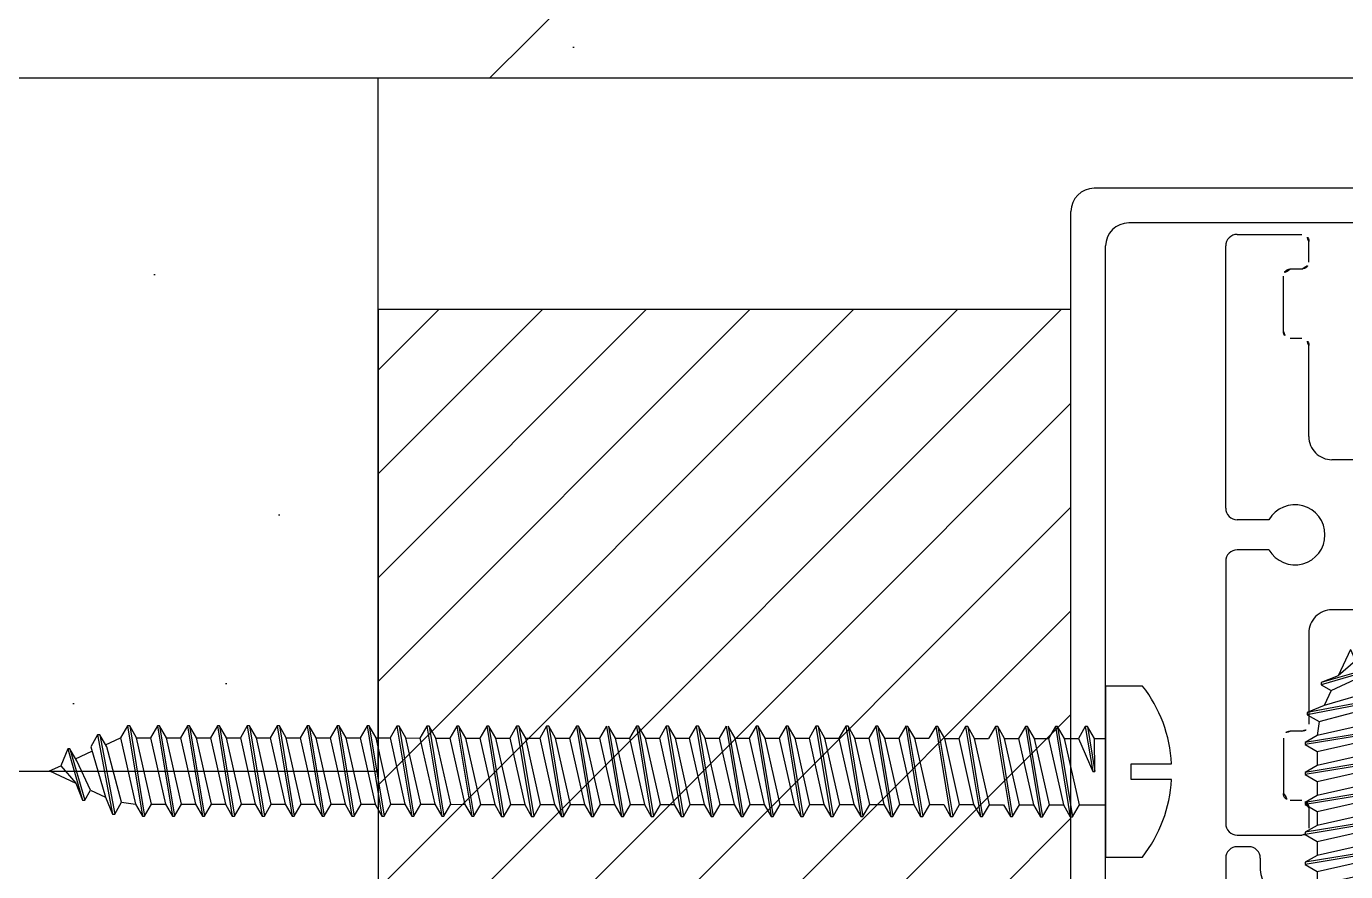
# Model space of a CAD drawing. Extents: x 343299501 to 344531018, y 671200678 to 672446893.
# Drawn here: x 344117673 to 344117730.1, y 672005653.9 to 672005690.5 of the extents above; entities that cross this region are included whole.
import ezdxf

# ---------------------------------------------------------------- set-up
doc = ezdxf.new("R2010")
doc.units = 0
doc.header["$LTSCALE"] = 10
doc.header["$MEASUREMENT"] = 0
doc.linetypes.add('ACAD_ISO04W100', pattern=[30, 24, -3, 0, -3])
doc.layers.add('con', color=2, linetype='Continuous')
doc.layers.add('灯具', color=7, linetype='Continuous')
doc.layers.add('电缆', color=7, linetype='Continuous', lineweight=25)

# ---------------------------------------------------------------- blocks, each defined once
blk = doc.blocks.new('ls')
for p, q in [((0, 9.003150000004098), (-0.3958256643963978, 8.153610100183869)), ((0, 9.003150000004098), (0.1699500524555333, 8.638395100191701)), ((0.1699500524555333, 8.638395100191701), (-0.3958256643963978, 8.153610100183869)), ((0.7182703848229721, 8.414482499996666), (0.1699500524555333, 8.638395100191701)), ((0.7182703848229721, 8.414482499996666), (-0.9441459967638366, 7.929697499988833)), ((0.7182703848229721, 8.345227499987232), (-0.9441459967638366, 7.860442500008503)), ((-0.3958256643963978, 8.153610100183869), (-0.9441459967638366, 7.929697499988833)), ((-0.6196988317533396, 7.673122841952136), (0.3304423848167062, 8.121314899792196)), ((0.3304423848167062, 8.121314899792196), (0.7182703848229721, 8.345227499987232)), ((0.3938232198124751, 8.157907841959968), (0.639681838976685, 7.630234359705355)), ((0.7182703848229721, 8.345227499987232), (0.7182703848229721, 8.414482499996666)), ((-0.9441459967638366, 7.929697499988833), (-0.9441459967638366, 7.860442500008503)), ((-0.9441459967638366, 7.860442500008503), (-0.6196988317533396, 7.673122841952136)), ((1.170021608588286, 7.444912500010105), (-1.39589722052915, 6.960127500002272)), ((1.170021608588286, 7.375657500000671), (-1.39589722052915, 6.890872499992838)), ((-0.6196988317533396, 7.673122841952136), (-0.8475768881617114, 7.184040100197308)), ((0.7821936085820198, 7.66882510020514), (-0.8475768881617114, 7.184040100197308)), ((1.170021608588286, 7.444912500010105), (0.7821936085820198, 7.66882510020514)), ((0.7821936085820198, 7.151744899805635), (1.170021608588286, 7.375657500000671)), ((1.170021608588286, 7.375657500000671), (1.170021608588286, 7.444912500010105)), ((-0.8475768881617114, 7.184040100197308), (-1.39589722052915, 6.960127500002272)), ((-1.39589722052915, 6.960127500002272), (-1.39589722052915, 6.890872499992838)), ((-1.39589722052915, 6.890872499992838), (-1.008069220522884, 6.666959899797803)), ((-1.008069220522884, 6.666959899797803), (0.7821936085820198, 7.151744899805635)), ((0.8455744435777888, 7.188337841944303), (1.073452499986161, 6.699255100189475)), ((1.461280499992426, 6.47534249999444), (-1.461280500050634, 5.990557500015711)), ((1.073452499986161, 6.699255100189475), (-1.073452500044368, 6.214470100210747)), ((-1.008069220522884, 6.666959899797803), (-1.073452500044368, 6.214470100210747)), ((1.461280499992426, 6.47534249999444), (1.073452499986161, 6.699255100189475)), ((1.461280499992426, 6.40608750001411), (1.461280499992426, 6.47534249999444)), ((1.461280499992426, 6.40608750001411), (-1.461280500050634, 5.921302500006277)), ((-1.073452500044368, 6.214470100210747), (-1.461280500050634, 5.990557500015711)), ((-1.461280500050634, 5.990557500015711), (-1.461280500050634, 5.921302500006277)), ((-1.073452500044368, 5.697389899811242), (1.073452499986161, 6.18217489978997)), ((1.073452499986161, 6.18217489978997), (1.461280499992426, 6.40608750001411)), ((1.073452499986161, 6.18217489978997), (1.073452499986161, 5.729685100202914)), ((-1.461280500050634, 5.921302500006277), (-1.073452500044368, 5.697389899811242)), ((1.073452499986161, 5.729685100202914), (-1.073452500044368, 5.244900100195082)), ((-1.073452500044368, 5.697389899811242), (-1.073452500044368, 5.244900100195082)), ((1.461280499992426, 5.505772500007879), (1.073452499986161, 5.729685100202914)), ((1.461280499992426, 5.505772500007879), (-1.461280500050634, 5.020987500000047)), ((1.461280499992426, 5.436517499998445), (-1.461280500050634, 4.951732499990612)), ((-1.073452500044368, 5.244900100195082), (-1.461280500050634, 5.020987500000047)), ((-1.073452500044368, 4.727819899795577), (1.073452499986161, 5.212604899803409)), ((1.073452499986161, 5.212604899803409), (1.461280499992426, 5.436517499998445)), ((1.073452499986161, 5.212604899803409), (1.073452499986161, 4.760115100216353)), ((1.461280499992426, 5.436517499998445), (1.461280499992426, 5.505772500007879)), ((-1.461280500050634, 5.020987500000047), (-1.461280500050634, 4.951732499990612)), ((-1.461280500050634, 4.951732499990612), (-1.073452500044368, 4.727819899795577)), ((1.073452499986161, 4.760115100216353), (-1.073452500044368, 4.275330100208521)), ((-1.073452500044368, 4.727819899795577), (-1.073452500044368, 4.275330100208521)), ((1.461280499992426, 4.536202499992214), (1.073452499986161, 4.760115100216353)), ((1.461280499992426, 4.536202499992214), (-1.461280500050634, 4.051417500013486)), ((1.461280499992426, 4.466947500011884), (-1.461280500050634, 3.982162500004051)), ((-1.073452500044368, 4.275330100208521), (-1.461280500050634, 4.051417500013486)), ((1.073452499986161, 4.243034899816848), (1.461280499992426, 4.466947500011884)), ((1.461280499992426, 4.466947500011884), (1.461280499992426, 4.536202499992214)), ((-1.461280500050634, 4.051417500013486), (-1.461280500050634, 3.982162500004051)), ((-1.461280500050634, 3.982162500004051), (-1.073452500044368, 3.758249899809016)), ((-1.073452500044368, 3.758249899809016), (1.073452499986161, 4.243034899816848)), ((1.073452499986161, 4.243034899816848), (1.073452499986161, 3.790545100200688)), ((1.461280499992426, 3.566632500005653), (-1.461280500050634, 3.081847499997821)), ((1.461280499992426, 3.497377499996219), (-1.461280500050634, 3.01259250001749)), ((1.073452499986161, 3.790545100200688), (-1.073452500044368, 3.305760100192856)), ((-1.073452500044368, 3.758249899809016), (-1.073452500044368, 3.305760100192856)), ((1.461280499992426, 3.566632500005653), (1.073452499986161, 3.790545100200688)), ((1.073452499986161, 3.273464899801183), (1.461280499992426, 3.497377499996219)), ((1.461280499992426, 3.497377499996219), (1.461280499992426, 3.566632500005653)), ((-1.073452500044368, 3.305760100192856), (-1.461280500050634, 3.081847499997821)), ((-1.461280500050634, 3.081847499997821), (-1.461280500050634, 3.01259250001749)), ((-1.461280500050634, 3.01259250001749), (-1.073452500044368, 2.788679899822455)), ((-1.073452500044368, 2.788679899822455), (1.073452499986161, 3.273464899801183)), ((1.073452499986161, 3.273464899801183), (1.073452499986161, 2.820975100214127)), ((1.461280499992426, 2.597062500019092), (-1.461280500050634, 2.11227750001126)), ((1.073452499986161, 2.820975100214127), (-1.073452500044368, 2.336190100206295)), ((-1.073452500044368, 2.788679899822455), (-1.073452500044368, 2.336190100206295)), ((1.461280499992426, 2.597062500019092), (1.073452499986161, 2.820975100214127)), ((1.461280499992426, 2.527807500009658), (1.461280499992426, 2.597062500019092)), ((1.461280499992426, 2.527807500009658), (-1.461280500050634, 2.043022500001825)), ((-1.073452500044368, 2.336190100206295), (-1.461280500050634, 2.11227750001126)), ((-1.073452500044368, 1.81910989980679), (1.073452499986161, 2.303894899814622)), ((1.073452499986161, 2.303894899814622), (1.461280499992426, 2.527807500009658)), ((1.073452499986161, 2.303894899814622), (1.073452499986161, 1.851405100198463)), ((-1.461280500050634, 2.11227750001126), (-1.461280500050634, 2.043022500001825)), ((-1.461280500050634, 2.043022500001825), (-1.073452500044368, 1.81910989980679)), ((1.073452499986161, 1.851405100198463), (-1.073452500044368, 1.366620100219734)), ((-1.073452500044368, 1.81910989980679), (-1.073452500044368, 1.366620100219734)), ((1.461280499992426, 1.627492500003427), (1.073452499986161, 1.851405100198463)), ((1.461280499992426, 1.627492500003427), (-1.461280500050634, 1.142707500024699)), ((1.461280499992426, 1.558237500023097), (-1.461280500050634, 1.073452500015264)), ((-1.073452500044368, 1.366620100219734), (-1.461280500050634, 1.142707500024699)), ((-1.073452500044368, 0.849539899820229), (1.073452499986161, 1.334324899798958)), ((1.073452499986161, 1.334324899798958), (1.461280499992426, 1.558237500023097)), ((1.073452499986161, 1.334324899798958), (1.073452499986161, 0.8818351002119016)), ((1.461280499992426, 1.558237500023097), (1.461280499992426, 1.627492500003427)), ((-1.461280500050634, 1.142707500024699), (-1.461280500050634, 1.073452500015264)), ((-1.461280500050634, 1.073452500015264), (-1.073452500044368, 0.849539899820229)), ((1.073452499986161, 0.8818351002119016), (0, 0.4155299999983981)), ((1.461280499992426, 0.6579225000168663), (1.073452499986161, 0.8818351002119016)), ((-1.073452500044368, 0.849539899820229), (-1.073452500044368, 0)), ((1.461280499992426, 0.6579225000168663), (0, 0.4155299999983981)), ((1.461280499992426, 0.588667500007432), (0, 0.3462750000180677)), ((1.073452499986161, 0.3647548998123966), (1.461280499992426, 0.588667500007432)), ((1.461280499992426, 0.588667500007432), (1.461280499992426, 0.6579225000168663)), ((-2.770200000028126, 0), (-2.770200000028126, -1.193592876457842)), ((2.770199999969918, 0), (-2.770200000028126, 0)), ((-0.0006340269464999437, 0.4154248296690639), (-0.0006340269464999437, 0.3461698296596296)), ((0, 0.3462750000180677), (1.073452499986161, 0.3647548998123966)), ((1.073452499986161, 0.3647548998123966), (1.073452499986161, 0)), ((2.770199999969918, -1.193592876457842), (2.770199999969918, 0)), ((-0.2562435000436381, -0.8310599999967963), (0.2562434999854304, -0.8310599999967963)), ((-0.2562435000436381, -2.139605998323532), (-0.2562435000436381, -0.8310599999967963)), ((0.2562434999854304, -0.8310599999967963), (0.2562434999854304, -2.139605998323532))]:
    blk.add_line(p, q)
for radius, start, end in [(4.501574999992613, 232.0201275555406, 266.7367840497923), (4.501574999992616, 273.2632159502077, 307.9798724444593)]:
    blk.add_arc((0, 2.354670000000624), radius, start, end)
blk = doc.blocks.new('线条灯')
at = {"layer": '灯具', "color": 3, "linetype": 'Continuous', "lineweight": -3, "ltscale": 20}
for p, q in [((16.65000003638852, 49.49999999403371), (1.000000025655027, 49.49999999979627)), ((0, 0), (2.529122866690159e-08, 48.50000000032014)), ((16.65000003566092, 47.99999998757266), (2.500000024956535, 47.9999999938882)), ((1.500000000771252, 1.500000001688022), (1.500000024505425, 46.99999999441206))]:
    blk.add_line(p, q, dxfattribs=at)
at = {"layer": '灯具', "linetype": 'Continuous', "lineweight": -3, "ltscale": 20}
for p, q in [((7.200000030657975, 47.49999995189137), (10.0000000307482, 47.4999999620195)), ((6.700000072931289, 35.64998329611262), (6.700000032258686, 46.9999999498832)), ((10.30000003548048, 46.29999996072729), (10.30000003182795, 47.1999999632244)), ((10.00000003627792, 45.99999995951657), (9.49996787897544, 45.9999999582069)), ((9.200000042896136, 43.29999996323022), (9.20000003495079, 45.69999995900434)), ((10.00000005100446, 42.99999996338738), (9.500000043626642, 42.99999996417318)), ((10.30000005070178, 38.74991699770908), (10.30000005174952, 42.69999996435945)), ((12.90000004922331, 37.75000001143781), (11.30000005297188, 37.7500000022701)), ((8.574167048747768, 35.14999999347492), (7.200000074677519, 35.14999998791609)), ((8.574167051381664, 33.85000000105356), (7.200000077296863, 33.85000000105356)), ((6.70000007757335, 33.35001669081976), (6.700000082855695, 22.00000003704918)), ((12.90000006236369, 31.25000000058208), (11.30000006612681, 31.25000000328873)), ((10.30000006790215, 30.25008300380432), (10.30000008492789, 26.30000003712485)), ((10.00000008540519, 26.00000003687455), (9.50000007802737, 26.00000003410969)), ((9.200000078519224, 25.70000003383029), (9.200000080280006, 23.30000003805617)), ((10.00000008281495, 23.00000004074536), (9.499967925527017, 23.00000004007597)), ((10.30000008323987, 22.700000040757), (10.30000008323987, 21.8000000382599)), ((7.2000000832777, 21.50000003704918), (10.00000008336792, 21.50000003827154))]:
    blk.add_line(p, q, dxfattribs=at)
at = {"layer": '灯具', "color": 4, "linetype": 'Continuous', "lineweight": -3, "ltscale": 20}
for p, q in [((7.700000086173532, 21.00000002514571), (7.200000086173532, 21.00000002695015)), ((6.70000008433999, 20.50000002695015), (6.70000008433999, 18.50000000820728)), ((8.20000008433999, 20.50000002514571), (8.20000008433999, 20.00000000794535))]:
    blk.add_line(p, q, dxfattribs=at)
at = {"layer": '灯具', "color": 3, "linetype": 'Continuous', "lineweight": -3, "ltscale": 20}
for centre, start in [((1.000000025291229, 48.49999999979627), 89.99999997915592), ((2.500000024505425, 46.9999999938882), 89.99999997415334)]:
    blk.add_arc(centre, 1, start, 179.9999999699845, dxfattribs=at)
at = {"layer": '灯具', "linetype": 'Continuous', "lineweight": -3, "ltscale": 20}
for centre, radius, start, end in [((7.200000032258686, 46.99999995189137), 0.4999999999999998, 90.00000018259415, 180.0000002001032), ((10.00000003183959, 47.19999996203114), 0.2999999999999999, 2.31786204744085e-07, 90.0000002067733), ((10.00000003547757, 46.29999995953403), 0.2999999999999999, 270.0000001525787, 2.31786204744085e-07), ((9.5000000349537, 45.69999995993567), 0.2999999999999999, 90.00000015257869, 180.0000001784254), ((9.500000042899046, 43.29999996416154), 0.2999999999999999, 180.0000001784254, 270.0000001400722), ((10.00000005174661, 42.69999996339902), 0.2999999999999999, 1.884305117703713e-07, 90.00000014007225), ((11.30000004725298, 38.7500000022701), 1, 180.0000002584666, 270.000000327669), ((7.20000007264025, 35.64999998791609), 0.4999999999999998, 180.0000001834279, 270.00000023262), ((9.700000076292781, 34.49999999805004), 1.299999999999999, 359.9999998999484, 150.0000002330847), ((9.700000076292781, 34.50000000101863), 1.299999999999999, 210.0000000001075, 3.318378039141937e-07), ((7.200000077296863, 33.35000000105356), 0.4999999999999998, 89.99999999916623, 180.0000000483583), ((11.30000006445334, 30.25000000328873), 1, 89.99999990411722, 179.999999971652), ((10.00000008492498, 26.30000003689202), 0.2999999999999999, 270.000000091714, 4.335569297371374e-08), ((9.500000078507583, 25.70000003409223), 0.2999999999999999, 90.00000009171394, 180.0000000516933), ((9.500000080282916, 23.30000003834721), 0.2999999999999999, 180.0000000516933, 270.0000000792075), ((10.00000008323696, 22.700000040757), 0.2999999999999999, 359.9999999983325, 90.00000007920752), ((7.200000082855695, 22.00000003704918), 0.4999999999999998, 180.000000031683, 270.000000049192), ((10.00000008323696, 21.8000000382599), 0.2999999999999999, 270.0000000250129, 359.9999999983325)]:
    blk.add_arc(centre, radius, start, end, dxfattribs=at)
at = {"layer": '灯具', "color": 4, "linetype": 'Continuous', "lineweight": -3, "ltscale": 20}
for centre, radius, start, end in [((7.20000008433999, 20.50000002695015), 0.5, 89.99999979072541, 180), ((7.70000008433999, 20.50000002514571), 0.5, 0, 89.99999979072541), ((9.20000008433999, 20.00000000794535), 1, 180, 269.9999999758209)]:
    blk.add_arc(centre, radius, start, end, dxfattribs=at)
at = {"layer": '电缆', "color": 0, "linetype": 'ACAD_ISO04W100', "lineweight": 50, "xscale": 1.336800000012713, "yscale": 1.336800000012713, "zscale": 1.336800000012713, "rotation": 359.9635796655531}
blk.add_blockref('ls', (12.09234970783291, 17.50000000646105), dxfattribs=at)
blk = doc.blocks.new('ld1')
for p, q in [((0.002353958690946456, 3.703202611866232), (-0.002353958690946456, -3.703202611866345)), ((1.597948593593173, 3.702188364402332), (0.002353958690946456, 3.703202611866232)), ((-42.35413815934589, 1.980362780314181), (-42.65379401703103, 1.462104682860058)), ((-42.26155809407283, 1.980303931346953), (-42.35413815934589, 1.980362780314181)), ((-42.35413815934589, 1.980362780314181), (-41.70856112871479, -1.926927918034494)), ((-41.96256134478244, 1.461665297461423), (-42.26155809407283, 1.980303931346953)), ((-42.26155809407283, 1.980303931346953), (-41.61598106340534, -1.926986767001722)), ((-41.05801724521007, 1.979538894772531), (-41.35767310289521, 1.461280797318409)), ((-40.96543717990062, 1.97948004580519), (-41.05801724521007, 1.979538894772531)), ((-41.05801724521007, 1.979538894772531), (-40.41244021453895, -1.927751803576257)), ((-40.66644043064662, 1.46084141191966), (-40.96543717990062, 1.97948004580519)), ((-40.96543717990062, 1.97948004580519), (-40.3198601492295, -1.927810652543485)), ((-39.76189633103422, 1.978715009230768), (-40.06155218875938, 1.460456911776646)), ((-39.66931626576479, 1.97865616026354), (-39.76189633103422, 1.978715009230768)), ((-39.76189633103422, 1.978715009230768), (-39.11631930040312, -1.92857568911802)), ((-39.37031951651079, 1.460017526377897), (-39.66931626576479, 1.97865616026354)), ((-39.66931626576479, 1.97865616026354), (-39.02373923509367, -1.928634538085248)), ((-38.4657754168984, 1.977891123689005), (-38.76543127458353, 1.459633026234883)), ((-38.37319535158895, 1.977832274721777), (-38.4657754168984, 1.977891123689005)), ((-38.4657754168984, 1.977891123689005), (-37.82019838623091, -1.929399574659783)), ((-38.07419860233495, 1.459193640836133), (-38.37319535158895, 1.977832274721777)), ((-38.37319535158895, 1.977832274721777), (-37.72761832095784, -1.929458423627011)), ((-37.16965450276257, 1.977067238147242), (-37.46931036044771, 1.45880914069312)), ((-37.07707443745312, 1.977008389180014), (-37.16965450276257, 1.977067238147242)), ((-37.16965450276257, 1.977067238147242), (-36.52407747209509, -1.930223460201432)), ((-36.77807768819912, 1.458369755294484), (-37.07707443745312, 1.977008389180014)), ((-37.07707443745312, 1.977008389180014), (-36.43149740678564, -1.930282309168774)), ((-35.87353358863038, 1.976243352605479), (-36.17318944631552, 1.457985255151357)), ((-35.78095352332093, 1.976184503638251), (-35.87353358863038, 1.976243352605479)), ((-35.87353358863038, 1.976243352605479), (-35.2279565579629, -1.931047345743309)), ((-35.48195677406693, 1.457545869752607), (-35.78095352332093, 1.976184503638251)), ((-35.78095352332093, 1.976184503638251), (-35.13537649268983, -1.931106194710537)), ((-34.57741267449455, 1.975419467063716), (-34.87706853217969, 1.457161369609594)), ((-34.4848326091851, 1.975360618096488), (-34.57741267449455, 1.975419467063716)), ((-34.57741267449455, 1.975419467063716), (-33.93183564382707, -1.931871231284958)), ((-34.1858358599311, 1.456721984210958), (-34.4848326091851, 1.975360618096488)), ((-34.4848326091851, 1.975360618096488), (-33.83925557851762, -1.9319300802523)), ((-33.28129176031871, 1.974595581521953), (-33.58094761804387, 1.456337484067831)), ((-33.18871169504928, 1.974536732554725), (-33.28129176031871, 1.974595581521953)), ((-33.28129176031871, 1.974595581521953), (-32.63571472968761, -1.932695116826835)), ((-32.88971494579528, 1.455898098669081), (-33.18871169504928, 1.974536732554725)), ((-33.18871169504928, 1.974536732554725), (-32.54313466437816, -1.932753965794063)), ((-31.98517084618288, 1.97377169598019), (-32.28482670386802, 1.455513598526068)), ((-31.89259078087343, 1.973712847012962), (-31.98517084618288, 1.97377169598019)), ((-31.98517084618288, 1.97377169598019), (-31.3395938155154, -1.933519002368598)), ((-31.59359403161943, 1.455074213127318), (-31.89259078087343, 1.973712847012962)), ((-31.89259078087343, 1.973712847012962), (-31.24701375024233, -1.933577851335826)), ((-30.68904993204706, 1.972947810438427), (-30.98870578973219, 1.454689712984305)), ((-30.59646986673761, 1.972888961471199), (-30.68904993204706, 1.972947810438427)), ((-30.68904993204706, 1.972947810438427), (-30.04347290137957, -1.934342887910248)), ((-30.29747311748361, 1.454250327585669), (-30.59646986673761, 1.972888961471199)), ((-30.59646986673761, 1.972888961471199), (-29.95089283607012, -1.934401736877589)), ((-29.39292901791487, 1.972123924896664), (-29.69258487560001, 1.453865827442542)), ((-29.30034895260542, 1.972065075929436), (-29.39292901791487, 1.972123924896664)), ((-29.39292901791487, 1.972123924896664), (-28.74735198724738, -1.935166773452124)), ((-29.00135220335142, 1.453426442043792), (-29.30034895260542, 1.972065075929436)), ((-29.30034895260542, 1.972065075929436), (-28.65477192197432, -1.935225622419352)), ((-28.09680810377904, 1.971300039354901), (-28.39646396146418, 1.453041941900779)), ((-28.00422803846959, 1.971241190387673), (-28.09680810377904, 1.971300039354901)), ((-28.09680810377904, 1.971300039354901), (-27.45123107311156, -1.935990658993774)), ((-27.70523128921559, 1.452602556502143), (-28.00422803846959, 1.971241190387673)), ((-28.00422803846959, 1.971241190387673), (-27.35865100780211, -1.936049507961116)), ((-26.80068718964685, 1.970476153813138), (-27.10034304733199, 1.452218056359015)), ((-26.7081071243374, 1.97041730484591), (-26.80068718964685, 1.970476153813138)), ((-26.80068718964685, 1.970476153813138), (-26.15511015897937, -1.93681454453565)), ((-26.4091103750834, 1.451778670960266), (-26.7081071243374, 1.97041730484591)), ((-26.7081071243374, 1.97041730484591), (-26.0625300937063, -1.936873393502879)), ((-25.50456627555468, 1.969652268271375), (-25.80422213323982, 1.451394170817252)), ((-25.41198621024523, 1.969593419304147), (-25.50456627555468, 1.969652268271375)), ((-25.50456627555468, 1.969652268271375), (-24.8589892448872, -1.937638430077413)), ((-25.11298946099123, 1.450954785418503), (-25.41198621024523, 1.969593419304147)), ((-25.41198621024523, 1.969593419304147), (-24.76640917961413, -1.937697279044642)), ((-24.20844536141885, 1.968828382729612), (-24.50810121910399, 1.450570285275489)), ((-24.1158652961094, 1.968769533762384), (-24.20844536141885, 1.968828382729612)), ((-24.20844536141885, 1.968828382729612), (-23.56286833075137, -1.938462315619063)), ((-23.8168685468554, 1.450130899876854), (-24.1158652961094, 1.968769533762384)), ((-24.1158652961094, 1.968769533762384), (-23.47028826544192, -1.938521164586405)), ((-22.91232444728666, 1.968004497187849), (-23.2119803049718, 1.449746399733726)), ((-22.81974438197722, 1.967945648220621), (-22.91232444728666, 1.968004497187849)), ((-22.91232444728666, 1.968004497187849), (-22.26674741661918, -1.93928620116094)), ((-22.52074763272321, 1.449307014334977), (-22.81974438197722, 1.967945648220621)), ((-22.81974438197722, 1.967945648220621), (-22.17416735134611, -1.939345050128168)), ((-21.61620353319449, 1.967180611646086), (-21.91585939087963, 1.448922514191963)), ((-21.61620353319449, 1.967180611646086), (-20.97062650252701, -1.940110086702703)), ((-21.22462671863104, 1.448483128793214), (-21.52362346788505, 1.967121762678858)), ((-21.52362346788505, 1.967121762678858), (-20.87804643725394, -1.940168935669931)), ((-20.32008261910232, 1.966356726104323), (-20.61973847678746, 1.4480986286502)), ((-20.22750255379287, 1.966297877137094), (-20.32008261910232, 1.966356726104323)), ((-20.32008261910232, 1.966356726104323), (-19.67450558843484, -1.940933972244466)), ((-19.92850580453887, 1.447659243251451), (-20.22750255379287, 1.966297877137094)), ((-20.22750255379287, 1.966297877137094), (-19.58192552316177, -1.940992821211694)), ((-19.0239617049665, 1.96553284056256), (-19.32361756265163, 1.447274743108437)), ((-18.93138163965705, 1.965473991595331), (-19.0239617049665, 1.96553284056256)), ((-19.0239617049665, 1.96553284056256), (-18.37838467429901, -1.941757857786115)), ((-18.63238489040305, 1.446835357709801), (-18.93138163965705, 1.965473991595331)), ((-18.93138163965705, 1.965473991595331), (-18.28580460898957, -1.941816706753457)), ((-17.72784079083431, 1.964708955020797), (-18.02749664851945, 1.446450857566674)), ((-17.63526072552486, 1.964650106053568), (-17.72784079083431, 1.964708955020797)), ((-17.72784079083431, 1.964708955020797), (-17.08226376016682, -1.942581743327992)), ((-17.33626397627086, 1.446011472167925), (-17.63526072552486, 1.964650106053568)), ((-17.63526072552486, 1.964650106053568), (-16.98968369489376, -1.94264059229522)), ((-16.43171987674214, 1.963885069479034), (-16.73137573442727, 1.445626972024911)), ((-16.43171987674214, 1.963885069479034), (-15.78614284607465, -1.943405628869755)), ((-16.04014306217869, 1.445187586626162), (-16.33913981143269, 1.963826220511805)), ((-16.33913981143269, 1.963826220511805), (-15.69356278080159, -1.943464477836983)), ((-15.13559896264996, 1.96306118393727), (-15.4352548203351, 1.444803086483148)), ((-15.04301889734052, 1.963002334970042), (-15.13559896264996, 1.96306118393727)), ((-15.13559896264996, 1.96306118393727), (-14.49002193198248, -1.944229514411518)), ((-14.74402214808651, 1.444363701084399), (-15.04301889734052, 1.963002334970042)), ((-15.04301889734052, 1.963002334970042), (-14.39744186670941, -1.944288363378746)), ((-13.83947804851414, 1.962237298395507), (-14.13913390619928, 1.443979200941385)), ((-13.74689798320469, 1.962178449428279), (-13.83947804851414, 1.962237298395507)), ((-13.83947804851414, 1.962237298395507), (-13.19390101784666, -1.945053399953167)), ((-13.44790123395069, 1.443539815542749), (-13.74689798320469, 1.962178449428279)), ((-13.74689798320469, 1.962178449428279), (-13.10132095253721, -1.945112248920509)), ((-12.54335713438195, 1.961413412853744), (-12.84301299206709, 1.443155315399622)), ((-12.4507770690725, 1.961354563886516), (-12.54335713438195, 1.961413412853744)), ((-12.54335713438195, 1.961413412853744), (-11.89778010371447, -1.945877285495044)), ((-12.1517803198185, 1.442715930000873), (-12.4507770690725, 1.961354563886516)), ((-12.4507770690725, 1.961354563886516), (-11.8052000384414, -1.945936134462272)), ((-11.24723622024612, 1.960589527311981), (-11.54689207793126, 1.442331429857859)), ((-11.15465615493667, 1.960530678344753), (-11.24723622024612, 1.960589527311981)), ((-11.24723622024612, 1.960589527311981), (-10.60165918957864, -1.946701171036693)), ((-10.85565940568267, 1.441892044459223), (-11.15465615493667, 1.960530678344753)), ((-11.15465615493667, 1.960530678344753), (-10.50907912426919, -1.946760020004035)), ((-9.951115306113934, 1.959765641770218), (-10.25077116379907, 1.441507544316096)), ((-9.858535240804486, 1.95970679280299), (-9.951115306113934, 1.959765641770218)), ((-9.951115306113934, 1.959765641770218), (-9.305538275446452, -1.94752505657857)), ((-9.559538491550484, 1.441068158917346), (-9.858535240804486, 1.95970679280299)), ((-9.858535240804486, 1.95970679280299), (-9.212958210173383, -1.947583905545798)), ((-8.654994391978107, 1.958941756228455), (-8.954650249663246, 1.440683658774333)), ((-8.562414326668659, 1.958882907261227), (-8.654994391978107, 1.958941756228455)), ((-8.654994391978107, 1.958941756228455), (-8.009417361310625, -1.948348942120219)), ((-8.263417577414657, 1.440244273375697), (-8.562414326668659, 1.958882907261227)), ((-8.562414326668659, 1.958882907261227), (-7.916837296001177, -1.948407791087561)), ((-7.358873477845918, 1.958117870686692), (-7.658529335531057, 1.43985977323257)), ((-7.26629341253647, 1.958059021719464), (-7.358873477845918, 1.958117870686692)), ((-7.358873477845918, 1.958117870686692), (-6.713296447178436, -1.949172827662096)), ((-6.967296663282468, 1.43942038783382), (-7.26629341253647, 1.958059021719464)), ((-7.26629341253647, 1.958059021719464), (-6.620716381905368, -1.949231676629324)), ((-6.062752563710092, 1.957293985144929), (-6.36240842139523, 1.439035887690807)), ((-5.970172498400643, 1.957235136177701), (-6.062752563710092, 1.957293985144929)), ((-6.062752563710092, 1.957293985144929), (-5.417175533042609, -1.949996713203745)), ((-5.671175749146641, 1.438596502292171), (-5.970172498400643, 1.957235136177701)), ((-5.970172498400643, 1.957235136177701), (-5.324595467733161, -1.950055562171087)), ((-4.766631649577903, 1.956470099603166), (-5.066287507263041, 1.438212002149044)), ((-4.674051584268454, 1.956411250635938), (-4.766631649577903, 1.956470099603166)), ((-4.766631649577903, 1.956470099603166), (-4.121054618910421, -1.950820598745622)), ((-4.375054835014453, 1.437772616750294), (-4.674051584268454, 1.956411250635938)), ((-4.674051584268454, 1.956411250635938), (-4.028474553637352, -1.95087944771285)), ((-3.470510735442076, 1.955646214061403), (-3.770166593127215, 1.437388116607281)), ((-3.377930670132628, 1.955587365094175), (-3.470510735442076, 1.955646214061403)), ((-3.470510735442076, 1.955646214061403), (-2.824933704774594, -1.951644484287272)), ((-3.078933920878626, 1.436948731208645), (-3.377930670132628, 1.955587365094175)), ((-3.377930670132628, 1.955587365094175), (-2.732353639465146, -1.951703333254613)), ((-2.174389821266232, 1.95482232851964), (-2.474045678955008, 1.436564231065518)), ((-2.081809755996801, 1.954763479552412), (-2.174389821266232, 1.95482232851964)), ((-2.174389821266232, 1.95482232851964), (-1.528812790638767, -1.952468369829035)), ((-1.782813006706419, 1.436124845666882), (-2.081809755996801, 1.954763479552412)), ((-2.081809755996801, 1.954763479552412), (-1.436232725329319, -1.952527218796263)), ((-0.8782689071304048, 1.953998442977991), (-1.177924764819181, 1.435740345523868)), ((-0.7856888418209564, 1.953939594010649), (-0.8782689071304048, 1.953998442977991)), ((-0.8782689071304048, 1.953998442977991), (-0.5554803917766549, 0.0003530938424773922)), ((-0.4866920925705926, 1.435300960125119), (-0.7856888418209564, 1.953939594010649)), ((-0.7856888418209564, 1.953939594010649), (-0.4629003265072242, 0.0002942448752492055)), ((-43.65050656878884, 1.591831858485534), (-43.95016242647762, 1.073573761031412)), ((-43.55792650347939, 1.591773009518306), (-43.65050656878884, 1.591831858485534)), ((-43.65050656878884, 1.591831858485534), (-43.00462648385292, -1.838699682086144)), ((-43.25892975422539, 1.073134375632776), (-43.55792650347939, 1.591773009518306)), ((-43.55792650347939, 1.591773009518306), (-42.91204641854347, -1.838758531053372)), ((-43.30779333196188, 1.15789295334298), (-42.65379401703103, 1.462104682860058)), ((-42.65379401703103, 1.462104682860058), (-42.00755787796879, -1.408289284148964)), ((-41.3163252057202, -1.4087286695476), (-41.96256134478244, 1.461665297461423)), ((-41.96256134478244, 1.461665297461423), (-41.35767310289521, 1.461280797318409)), ((-41.35767310289521, 1.461280797318409), (-40.71143696379295, -1.409113169690727)), ((-40.02020429154436, -1.409552555089363), (-40.66644043064662, 1.46084141191966)), ((-40.66644043064662, 1.46084141191966), (-40.06155218875938, 1.460456911776646)), ((-40.06155218875938, 1.460456911776646), (-39.41531604965712, -1.409937055232376)), ((-38.72408337740853, -1.410376440631126), (-39.37031951651079, 1.460017526377897)), ((-39.37031951651079, 1.460017526377897), (-38.76543127458353, 1.459633026234883)), ((-38.76543127458353, 1.459633026234883), (-38.11919513548128, -1.410760940774139)), ((-37.42796246327271, -1.411200326172889), (-38.07419860233495, 1.459193640836133)), ((-38.07419860233495, 1.459193640836133), (-37.46931036044771, 1.45880914069312)), ((-37.46931036044771, 1.45880914069312), (-36.82307422134545, -1.411584826315902)), ((-36.13184154909686, -1.412024211714652), (-36.77807768819912, 1.458369755294484)), ((-36.77807768819912, 1.458369755294484), (-36.1731894462755, 1.457985255151357)), ((-34.83572063500469, -1.412848097256415), (-35.48195677406693, 1.457545869752607)), ((-35.48195677406693, 1.457545869752607), (-34.87706853217969, 1.457161369609594)), ((-34.87706853217969, 1.457161369609594), (-34.23083239307743, -1.413232597399428)), ((-33.53959972082885, -1.413671982798178), (-34.1858358599311, 1.456721984210958)), ((-34.1858358599311, 1.456721984210844), (-33.58094761804387, 1.456337484067831)), ((-33.58094761804387, 1.456337484067831), (-32.93471147894161, -1.414056482941191)), ((-32.24347880669302, -1.414495868339941), (-32.88971494579528, 1.455898098669081)), ((-32.88971494579528, 1.455898098669081), (-32.28482670386802, 1.455513598526068)), ((-32.28482670386802, 1.455513598526068), (-31.63859056476576, -1.414880368482955)), ((-30.94735789255719, -1.415319753881704), (-31.59359403161943, 1.455074213127318)), ((-31.59359403161943, 1.455074213127318), (-30.98870578973219, 1.454689712984305)), ((-30.98870578973219, 1.454689712984305), (-30.34246965062994, -1.415704254024718)), ((-29.65123697838135, -1.416143639423467), (-30.29747311748361, 1.454250327585669)), ((-30.29747311748361, 1.454250327585669), (-29.69258487555999, 1.453865827442542)), ((-28.35511606428918, -1.41696752496523), (-29.00135220335142, 1.453426442043792)), ((-29.00135220335142, 1.453426442043792), (-28.39646396146418, 1.453041941900779)), ((-28.39646396146418, 1.453041941900779), (-27.75022782236192, -1.417352025108244)), ((-27.05899515011333, -1.417791410506993), (-27.70523128921559, 1.452602556502143)), ((-27.70523128921559, 1.452602556502143), (-27.10034304729197, 1.452218056359015)), ((-25.76287423602116, -1.418615296048756), (-26.4091103750834, 1.451778670960266)), ((-26.40911037512342, 1.45177867096038), (-25.8042221331998, 1.451394170817252)), ((-24.46675332192899, -1.419439181590519), (-25.11298946099123, 1.450954785418503)), ((-25.11298946099123, 1.450954785418503), (-24.50810121910399, 1.450570285275489)), ((-24.50810121910399, 1.450570285275489), (-23.86186508000173, -1.419823681733533)), ((-23.17063240775315, -1.420263067132282), (-23.8168685468554, 1.450130899876854)), ((-23.8168685468554, 1.450130899876854), (-23.21198030493179, 1.449746399733726)), ((-21.87451149366098, -1.421086952674045), (-22.52074763272321, 1.449307014334977)), ((-22.52074763276323, 1.449307014335091), (-21.91585939083961, 1.448922514191963)), ((-20.5783905795688, -1.421910838215808), (-21.22462671863104, 1.448483128793214)), ((-21.22462671867106, 1.448483128793328), (-20.61973847674744, 1.4480986286502)), ((-19.28226966547663, -1.422734723757571), (-19.92850580453887, 1.447659243251451)), ((-19.92850580453887, 1.447659243251451), (-19.32361756265163, 1.447274743108437)), ((-19.32361756265163, 1.447274743108437), (-18.67738142354938, -1.423119223900585)), ((-17.98614875130079, -1.423558609299334), (-18.63238489040305, 1.446835357709801)), ((-18.63238489040305, 1.446835357709801), (-18.02749664847943, 1.446450857566674)), ((-16.69002783720862, -1.424382494841097), (-17.33626397627086, 1.446011472167925)), ((-17.33626397631087, 1.446011472168038), (-16.73137573438726, 1.445626972024911)), ((-15.39390692311645, -1.425206380382861), (-16.04014306217869, 1.445187586626162)), ((-16.0401430622187, 1.445187586626275), (-15.43525482029509, 1.444803086483148)), ((-14.09778600902428, -1.426030265924624), (-14.74402214808651, 1.444363701084399)), ((-14.74402214808651, 1.444363701084399), (-14.13913390619928, 1.443979200941385)), ((-14.13913390619928, 1.443979200941385), (-13.49289776709702, -1.426414766067637)), ((-12.80166509484843, -1.426854151466387), (-13.44790123395069, 1.443539815542749)), ((-13.44790123395069, 1.443539815542749), (-12.84301299202707, 1.443155315399622)), ((-12.1517803198185, 1.442715930000873), (-11.54689207793126, 1.442331429857859)), ((-11.50554418075626, -1.42767803700815), (-12.1517803198185, 1.442715930000873)), ((-11.54689207793126, 1.442331429857859), (-10.900655938829, -1.428062537151163)), ((-10.20942326658042, -1.428501922549913), (-10.85565940568267, 1.441892044459223)), ((-10.85565940568267, 1.441892044459223), (-10.25077116375905, 1.441507544316096)), ((-8.913302352488245, -1.429325808091676), (-9.559538491550484, 1.441068158917346)), ((-9.559538491550484, 1.441068158917346), (-8.954650249663246, 1.440683658774333)), ((-8.954650249663246, 1.440683658774333), (-8.308414110560989, -1.429710308234689)), ((-8.263417577414657, 1.440244273375697), (-7.658529335491039, 1.43985977323257)), ((-7.6171814383124, -1.430149693633439), (-8.263417577414657, 1.440244273375697)), ((-6.321060524220229, -1.430973579175202), (-6.967296663282468, 1.43942038783382)), ((-6.967296663282468, 1.43942038783382), (-6.36240842139523, 1.439035887690807)), ((-6.36240842139523, 1.439035887690807), (-5.716172282292973, -1.431358079318215)), ((-5.024939610044385, -1.431797464716965), (-5.671175749146641, 1.438596502292171)), ((-5.671175749146641, 1.438596502292171), (-5.066287507223024, 1.438212002149044)), ((-3.728818695952214, -1.432621350258728), (-4.375054835014453, 1.437772616750294)), ((-4.375054835014453, 1.437772616750294), (-3.770166593127215, 1.437388116607281)), ((-3.770166593127215, 1.437388116607281), (-3.123930454024958, -1.433005850401742)), ((-2.432697781776369, -1.433445235800491), (-3.078933920878626, 1.436948731208645)), ((-3.078933920878626, 1.436948731208645), (-2.474045678955008, 1.436564231065518)), ((-2.474045678955008, 1.436564231065518), (-1.827809539892769, -1.433829735943505)), ((-1.136576867640542, -1.43426912134214), (-1.782813006706419, 1.436124845666882)), ((-1.782813006706419, 1.436124845666882), (-1.177924764819181, 1.435740345523868)), ((-1.177924764819181, 1.435740345523868), (-0.5554803917766549, 0.0003530938424773922)), ((-0.4629003265072242, 0.0002942448752492055), (-0.4866920925705926, 1.435300960125119)), ((-0.4866920925705926, 1.435300960125119), (0.0009121589937421959, 1.434991012119099)), ((-44.94701135546711, 0.9887548300997651), (-45.24680359042759, 0.25595062608852)), ((-44.85443129015766, 0.9886959811325369), (-44.94701135546711, 0.9887548300997651)), ((-44.94701135546711, 0.9887548300997651), (-44.30036352544266, -1.233974882616849)), ((-44.5554345409073, 0.4700573472468932), (-44.85443129015766, 0.9886959811325369)), ((-44.85443129015766, 0.9886959811325369), (-44.20778346017323, -1.234033731584077)), ((-44.60429811867652, 0.5548159249572109), (-43.89869543341047, 0.8830312736899941)), ((-43.95016242647762, 1.073573761031412), (-43.30348685583158, -1.105514941643378)), ((-42.61239056085469, -1.32050043359925), (-43.25892975422539, 1.073134375632776)), ((-45.73455225589714, 0.02907138986950031), (-45.24680359042759, 0.25595062608852)), ((-45.73455225589714, 0.02907138986950031), (-44.59922389742496, -0.5007901421741963)), ((-45.24680359042759, 0.25595062608852), (-44.59922389742496, -0.5007901421741963)), ((-43.95709889509089, -0.800472022630629), (-44.5554345409073, 0.4700573472468932)), ((1.110743042376271, -0.3432524292244352), (1.111178524733987, 0.3418400540099356)), ((1.111178524733987, 0.3418400540099356), (2.860442461907951, 0.3407281259090951)), ((-44.59922389742496, -0.5007901421741963), (-44.30036352544266, -1.233974882616849)), ((-0.5553403388694278, -0.0004945625761365591), (-0.4627602735599794, -0.0005534115433647457)), ((2.860006979550235, -0.3443643573252757), (1.110743042376271, -0.3432524292244352)), ((-44.20778346017323, -1.234033731584077), (-43.95709889509089, -0.800472022630629)), ((-43.95709889509089, -0.800472022630629), (-43.30348685583158, -1.105514941643378)), ((-43.30348685583158, -1.105514941643378), (-43.00462648385292, -1.838699682086144)), ((-44.30036352544266, -1.233974882616849), (-44.20778346017323, -1.234033731584077)), ((-42.91204641854347, -1.838758531053372), (-42.61239056085469, -1.32050043359925)), ((-42.61239056085469, -1.32050043359925), (-42.00755787796879, -1.408289284148964)), ((-42.00755787796879, -1.408289284148964), (-41.70856112871479, -1.926927918034494)), ((-41.61598106340534, -1.926986767001722), (-41.3163252057202, -1.4087286695476)), ((-41.3163252057202, -1.4087286695476), (-40.71143696379295, -1.409113169690727)), ((-40.71143696379295, -1.409113169690727), (-40.41244021453895, -1.927751803576257)), ((-40.3198601492295, -1.927810652543485), (-40.02020429154436, -1.409552555089363)), ((-40.02020429154436, -1.409552555089363), (-39.41531604965712, -1.409937055232376)), ((-39.41531604965712, -1.409937055232376), (-39.11631930040312, -1.92857568911802)), ((-39.02373923509367, -1.928634538085248), (-38.72408337740853, -1.410376440631126)), ((-38.72408337740853, -1.410376440631126), (-38.11919513548128, -1.410760940774139)), ((-38.11919513548128, -1.410760940774139), (-37.82019838623091, -1.929399574659783)), ((-37.72761832095784, -1.929458423627011), (-37.42796246327271, -1.411200326172889)), ((-37.42796246327271, -1.411200326172889), (-36.82307422134545, -1.411584826315902)), ((-36.82307422134545, -1.411584826315902), (-36.52407747209509, -1.930223460201432)), ((-36.43149740678564, -1.930282309168774), (-36.13184154909686, -1.412024211714652)), ((-36.13184154909686, -1.412024211714652), (-35.52695330721326, -1.412408711857665)), ((-35.52695330721326, -1.412408711857665), (-35.2279565579629, -1.931047345743309)), ((-35.13537649268983, -1.931106194710537), (-34.83572063500469, -1.412848097256415)), ((-34.83572063500469, -1.412848097256415), (-34.23083239307743, -1.413232597399428)), ((-34.23083239307743, -1.413232597399428), (-33.93183564382707, -1.931871231284958)), ((-33.83925557851762, -1.9319300802523), (-33.53959972082885, -1.413671982798178)), ((-33.53959972082885, -1.413671982798178), (-32.93471147894161, -1.414056482941191)), ((-32.93471147894161, -1.414056482941191), (-32.63571472968761, -1.932695116826835)), ((-32.54313466437816, -1.932753965794063), (-32.24347880669302, -1.414495868339941)), ((-32.24347880669302, -1.414495868339941), (-31.63859056476576, -1.414880368482955)), ((-31.63859056476576, -1.414880368482955), (-31.3395938155154, -1.933519002368598)), ((-31.24701375024233, -1.933577851335826), (-30.94735789255719, -1.415319753881704)), ((-30.94735789255719, -1.415319753881704), (-30.34246965062994, -1.415704254024718)), ((-30.34246965062994, -1.415704254024718), (-30.04347290137957, -1.934342887910248)), ((-29.95089283607012, -1.934401736877589), (-29.65123697838135, -1.416143639423467)), ((-29.65123697838135, -1.416143639423467), (-29.04634873649775, -1.416528139566481)), ((-29.04634873649775, -1.416528139566481), (-28.74735198724738, -1.935166773452124)), ((-28.65477192197432, -1.935225622419352), (-28.35511606428918, -1.41696752496523)), ((-28.35511606428918, -1.41696752496523), (-27.75022782236192, -1.417352025108244)), ((-27.75022782236192, -1.417352025108244), (-27.45123107311156, -1.935990658993774)), ((-27.35865100780211, -1.936049507961116), (-27.05899515011333, -1.417791410506993)), ((-27.05899515011333, -1.417791410506993), (-26.45410690822973, -1.418175910650007)), ((-26.45410690822973, -1.418175910650007), (-26.15511015897937, -1.93681454453565)), ((-26.0625300937063, -1.936873393502879), (-25.76287423602116, -1.418615296048756)), ((-25.76287423602116, -1.418615296048756), (-25.15798599413756, -1.41899979619177)), ((-25.15798599413756, -1.41899979619177), (-24.8589892448872, -1.937638430077413)), ((-24.76640917961413, -1.937697279044642), (-24.46675332192899, -1.419439181590519)), ((-24.46675332192899, -1.419439181590519), (-23.86186508000173, -1.419823681733533)), ((-23.86186508000173, -1.419823681733533), (-23.56286833075137, -1.938462315619063)), ((-23.47028826544192, -1.938521164586405), (-23.17063240775315, -1.420263067132282)), ((-23.17063240775315, -1.420263067132282), (-22.56574416586955, -1.420647567275296)), ((-22.56574416586955, -1.420647567275296), (-22.26674741661918, -1.93928620116094)), ((-22.17416735134611, -1.939345050128168), (-21.87451149366098, -1.421086952674045)), ((-21.87451149366098, -1.421086952674045), (-21.26962325177738, -1.421471452817059)), ((-21.26962325177738, -1.421471452817059), (-20.97062650252701, -1.940110086702703)), ((-20.87804643725394, -1.940168935669931), (-20.5783905795688, -1.421910838215808)), ((-20.5783905795688, -1.421910838215808), (-19.9735023376852, -1.422295338358822)), ((-19.9735023376852, -1.422295338358822), (-19.67450558843484, -1.940933972244466)), ((-19.58192552316177, -1.940992821211694), (-19.28226966547663, -1.422734723757571)), ((-19.28226966547663, -1.422734723757571), (-18.67738142354938, -1.423119223900585)), ((-18.67738142354938, -1.423119223900585), (-18.37838467429901, -1.941757857786115)), ((-18.28580460898957, -1.941816706753457), (-17.98614875130079, -1.423558609299334)), ((-17.98614875130079, -1.423558609299334), (-17.38126050941719, -1.423943109442348)), ((-17.38126050941719, -1.423943109442348), (-17.08226376016682, -1.942581743327992)), ((-16.98968369489376, -1.94264059229522), (-16.69002783720862, -1.424382494841097)), ((-16.69002783720862, -1.424382494841097), (-16.08513959532502, -1.424766994984111)), ((-16.08513959532502, -1.424766994984111), (-15.78614284607465, -1.943405628869755)), ((-15.69356278080159, -1.943464477836983), (-15.39390692311645, -1.425206380382861)), ((-15.39390692311645, -1.425206380382861), (-14.78901868123285, -1.425590880525874)), ((-14.78901868123285, -1.425590880525874), (-14.49002193198248, -1.944229514411518)), ((-14.39744186670941, -1.944288363378746), (-14.09778600902428, -1.426030265924624)), ((-14.09778600902428, -1.426030265924624), (-13.49289776709702, -1.426414766067637)), ((-13.49289776709702, -1.426414766067637), (-13.19390101784666, -1.945053399953167)), ((-13.10132095253721, -1.945112248920509), (-12.80166509484843, -1.426854151466387)), ((-12.80166509484843, -1.426854151466387), (-12.19677685296483, -1.4272386516094)), ((-12.19677685296483, -1.4272386516094), (-11.89778010371447, -1.945877285495044)), ((-11.8052000384414, -1.945936134462272), (-11.50554418075626, -1.42767803700815)), ((-11.50554418075626, -1.42767803700815), (-10.900655938829, -1.428062537151163)), ((-10.900655938829, -1.428062537151163), (-10.60165918957864, -1.946701171036693)), ((-10.50907912426919, -1.946760020004035), (-10.20942326658042, -1.428501922549913)), ((-10.20942326658042, -1.428501922549913), (-9.604535024696816, -1.428886422692926)), ((-9.604535024696816, -1.428886422692926), (-9.305538275446452, -1.94752505657857)), ((-9.212958210173383, -1.947583905545798), (-8.913302352488245, -1.429325808091676)), ((-8.913302352488245, -1.429325808091676), (-8.308414110560989, -1.429710308234689)), ((-8.308414110560989, -1.429710308234689), (-8.009417361310625, -1.948348942120219)), ((-7.916837296001177, -1.948407791087561), (-7.6171814383124, -1.430149693633439)), ((-7.6171814383124, -1.430149693633439), (-7.0122931964288, -1.430534193776452)), ((-7.0122931964288, -1.430534193776452), (-6.713296447178436, -1.949172827662096)), ((-6.620716381905368, -1.949231676629324), (-6.321060524220229, -1.430973579175202)), ((-6.321060524220229, -1.430973579175202), (-5.716172282292973, -1.431358079318215)), ((-5.716172282292973, -1.431358079318215), (-5.417175533042609, -1.949996713203745)), ((-5.324595467733161, -1.950055562171087), (-5.024939610044385, -1.431797464716965)), ((-5.024939610044385, -1.431797464716965), (-4.420051368160784, -1.432181964859979)), ((-4.420051368160784, -1.432181964859979), (-4.121054618910421, -1.950820598745622)), ((-4.028474553637352, -1.95087944771285), (-3.728818695952214, -1.432621350258728)), ((-3.728818695952214, -1.432621350258728), (-3.123930454024958, -1.433005850401742)), ((-3.123930454024958, -1.433005850401742), (-2.824933704774594, -1.951644484287272)), ((-2.732353639465146, -1.951703333254613), (-2.432697781776369, -1.433445235800491)), ((-2.432697781776369, -1.433445235800491), (-1.827809539892769, -1.433829735943505)), ((-1.827809539892769, -1.433829735943505), (-1.528812790638767, -1.952468369829035)), ((-1.436232725329319, -1.952527218796263), (-1.136576867640542, -1.43426912134214)), ((-1.136576867640542, -1.43426912134214), (-0.0009121589937421959, -1.434991012119099)), ((-43.00462648385292, -1.838699682086144), (-42.91204641854347, -1.838758531053372)), ((-41.70856112871479, -1.926927918034494), (-41.61598106340534, -1.926986767001722)), ((-40.41244021453895, -1.927751803576257), (-40.3198601492295, -1.927810652543485)), ((-39.11631930040312, -1.92857568911802), (-39.02373923509367, -1.928634538085248)), ((-37.82019838623091, -1.929399574659783), (-37.72761832095784, -1.929458423627011)), ((-36.52407747209509, -1.930223460201432), (-36.43149740678564, -1.930282309168774)), ((-35.2279565579629, -1.931047345743309), (-35.13537649268983, -1.931106194710537)), ((-33.93183564382707, -1.931871231284958), (-33.83925557851762, -1.9319300802523)), ((-32.63571472968761, -1.932695116826835), (-32.54313466437816, -1.932753965794063)), ((-31.3395938155154, -1.933519002368598), (-31.24701375024233, -1.933577851335826)), ((-30.04347290137957, -1.934342887910248), (-29.95089283607012, -1.934401736877589)), ((-28.74735198724738, -1.935166773452124), (-28.65477192197432, -1.935225622419352)), ((-27.45123107311156, -1.935990658993774), (-27.35865100780211, -1.936049507961116)), ((-26.15511015897937, -1.93681454453565), (-26.0625300937063, -1.936873393502879)), ((-24.8589892448872, -1.937638430077413), (-24.76640917961413, -1.937697279044642)), ((-23.56286833075137, -1.938462315619063), (-23.47028826544192, -1.938521164586405)), ((-22.26674741661918, -1.93928620116094), (-22.17416735134611, -1.939345050128168)), ((-20.97062650252701, -1.940110086702703), (-20.87804643725394, -1.940168935669931)), ((-19.67450558843484, -1.940933972244466), (-19.58192552316177, -1.940992821211694)), ((-18.37838467429901, -1.941757857786115), (-18.28580460898957, -1.941816706753457)), ((-17.08226376016682, -1.942581743327992), (-16.98968369489376, -1.94264059229522)), ((-15.78614284607465, -1.943405628869755), (-15.69356278080159, -1.943464477836983)), ((-14.49002193198248, -1.944229514411518), (-14.39744186670941, -1.944288363378746)), ((-13.19390101784666, -1.945053399953167), (-13.10132095253721, -1.945112248920509)), ((-11.89778010371447, -1.945877285495044), (-11.8052000384414, -1.945936134462272)), ((-10.60165918957864, -1.946701171036693), (-10.50907912426919, -1.946760020004035)), ((-9.305538275446452, -1.94752505657857), (-9.212958210173383, -1.947583905545798)), ((-8.009417361310625, -1.948348942120219), (-7.916837296001177, -1.948407791087561)), ((-6.713296447178436, -1.949172827662096), (-6.620716381905368, -1.949231676629324)), ((-5.417175533042609, -1.949996713203745), (-5.324595467733161, -1.950055562171087)), ((-4.121054618910421, -1.950820598745622), (-4.028474553637352, -1.95087944771285)), ((-2.824933704774594, -1.951644484287272), (-2.732353639465146, -1.951703333254613)), ((-1.528812790638767, -1.952468369829035), (-1.436232725329319, -1.952527218796263)), ((-0.002353958690946456, -3.703202611866345), (1.593240676211281, -3.704216859330245))]:
    blk.add_line(p, q)
for points in [[(-36.1731894462755, 1.457985255151357), (-35.52695330721326, -1.412408711857665)], [(-29.69258487555999, 1.453865827442542), (-29.04634873649775, -1.416528139566481)], [(-27.10034304729197, 1.452218056359015), (-26.45410690822973, -1.418175910650007)], [(-25.8042221331998, 1.451394170817252), (-25.15798599413756, -1.41899979619177)], [(-23.21198030493179, 1.449746399733726), (-22.56574416586955, -1.420647567275296)], [(-21.91585939083961, 1.448922514191963), (-21.26962325177738, -1.421471452817059)], [(-20.61973847674744, 1.4480986286502), (-19.9735023376852, -1.422295338358822)], [(-18.02749664847943, 1.446450857566674), (-17.38126050941719, -1.423943109442348)], [(-16.73137573438726, 1.445626972024911), (-16.08513959532502, -1.424766994984111)], [(-15.43525482029509, 1.444803086483148), (-14.78901868123285, -1.425590880525874)], [(-12.84301299202707, 1.443155315399622), (-12.19677685296483, -1.4272386516094)], [(-10.25077116375905, 1.441507544316096), (-9.604535024696816, -1.428886422692926)]]:
    blk.add_lwpolyline(points)
for radius, start, end in [(6.017705460022837, 3.226795615139955, 37.94345210942598), (6.017705460022833, 321.9837072205102, 356.7003637147183)]:
    blk.add_arc((-3.147722220088326, 0.002000864926003487), radius, start, end)

msp = doc.modelspace()

# ---------------------------------------------------------------- hatches: boundary and pattern name
h = msp.add_hatch()
h.set_pattern_fill('天然石材', color=8, scale=10)
h.set_pattern_definition([(45, (724206.5804687142, 243291.9927431345), (-35.35535320146299, 35.355353201463), []), (45, (724223.9676936865, 243274.0416080952), (-35.35535320146299, 35.355353201463), [19.73685, -11.2782])])
edge = h.paths.add_edge_path()
edge.add_arc((344117747.7488733, 672005868.2765793), 20, 0, 90)
edge.add_line((344117747.7488733, 672005888.2765793), (344117267.7488733, 672005888.2765793))
edge.add_line((344117267.7488733, 672005888.2765793), (344117267.7488676, 672005688.2765791))
edge.add_line((344117267.7488676, 672005688.2765791), (344117768.194621, 672005688.2765793))
edge.add_line((344117768.194621, 672005688.2765793), (344117767.7488733, 672005868.2765793))
h = msp.add_hatch()
h.set_pattern_fill('AR-SAND', color=41, scale=10)
h.set_pattern_definition([(37.50000000000001, (736050.8189312816, 243224.041607976), (-0.8000156479920251, 24.47066186646712), [0, -19.304, 0, -21.59, 0, -20.6375]), (7.499999999999999, (736050.8189312816, 243224.041607976), (22.47616415690013, 35.84125502841771), [0, -10.414, 0, -17.399, 0, -6.6675]), (327.5, (736035.1979312897, 243224.041607976), (39.5496185120729, 0.071859233927285), [0, -6.35, 0, -22.86, 0, -29.845]), (317.5, (736035.1979312897, 243224.041607976), (38.17782262361487, 11.14646616286081), [0, -3.175, 0, -14.986, 0, -17.145])])
h.paths.add_polyline_path([(344117687.7488733, 672005658.2765791), (344117687.7488734, 672005688.2765791), (344117267.7488733, 672005688.2765791), (344117267.7488733, 672005658.276579)])
h = msp.add_hatch()
h.set_pattern_fill('ANSI31', color=8, scale=2)
h.set_pattern_definition([(45, (344101336.0142432, 672004747.0349685), (-2.245064030267288, 2.245064030267288), [])])
h.paths.add_polyline_path([(344117688.194621, 672005638.255474), (344117718.194621, 672005638.255474), (344117718.194621, 672005678.255474), (344117688.194621, 672005678.255474)])

# ---------------------------------------------------------------- linework, layer by layer
at = {"color": 4}
msp.add_line((344117688.194621, 672005658.2765791), (344117688.194621, 672003981.4958946), dxfattribs=at)
msp.add_lwpolyline([(344117267.7488733, 672005888.2765793), (344117747.7488733, 672005888.2765793, -0.3987158256383483), (344117768.194621, 672005868.2765793), (344117768.194621, 672005688.2765791), (344117267.7488676, 672005688.2765791)], format="xyb", close=True, dxfattribs=at)
for points in [[(344117688.194621, 672005658.2765791), (344117688.194621, 672005688.2765791)], [(344117267.7488733, 672005658.2765791), (344117688.194621, 672005658.2765791)]]:
    msp.add_lwpolyline(points, dxfattribs=at)
at = {"color": 8}
msp.add_lwpolyline([(344117688.194621, 672005638.255474), (344117718.194621, 672005638.255474), (344117718.194621, 672005678.255474), (344117688.194621, 672005678.255474)], close=True, dxfattribs=at)

# ---------------------------------------------------------------- block references
msp.add_blockref('ld1', (344117719.694621, 672005658.255474))
at = {"layer": 'con', "color": 2}
msp.add_blockref('线条灯', (344117718.194621, 672005634.005474), dxfattribs=at)

doc.saveas('drawing.dxf')
